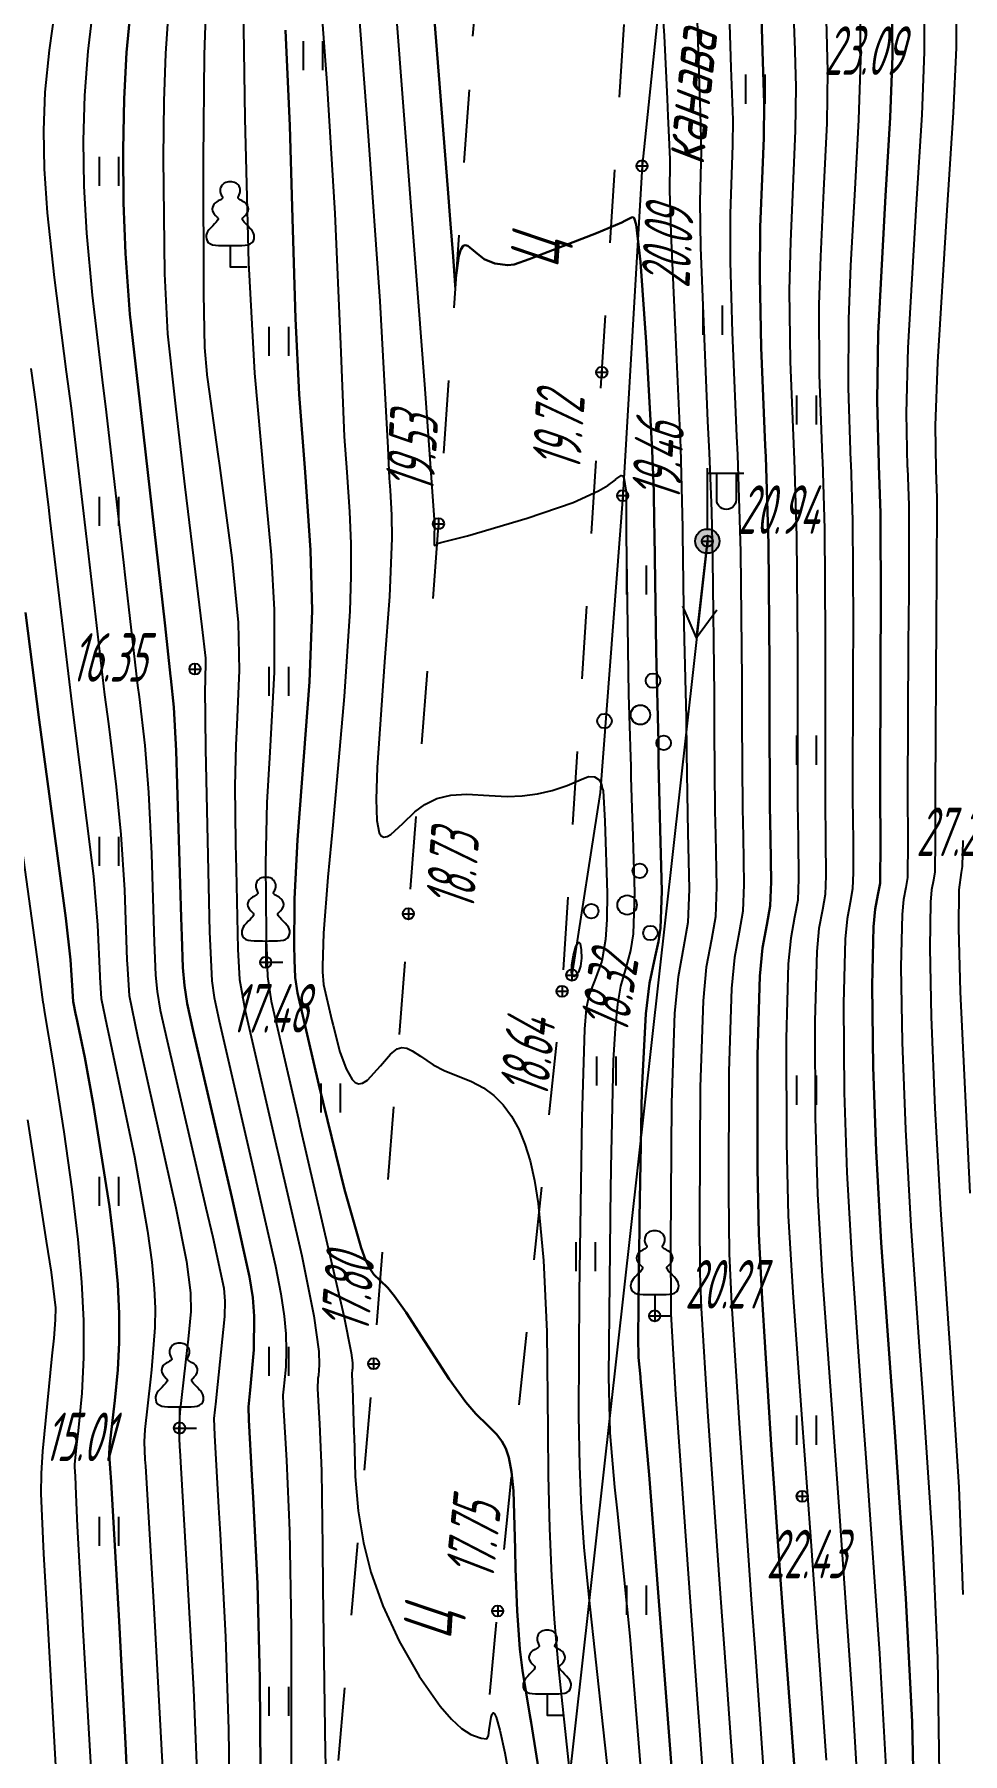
# Model space of a CAD drawing. Extents: x 1233805 to 1234355, y 654698 to 655114.
# Drawn here: x 1234215.23 to 1234234.34, y 654808.29 to 654843.69 of the extents above; entities that cross this region are included whole.
import ezdxf

# ---------------------------------------------------------------- set-up
doc = ezdxf.new("R2010")
doc.units = 0
doc.linetypes.add('ИИDash_15_15', pattern=[3, 1.5, -1.5])
for name, color, linetype, lineweight in [('ИИ_ГИДРОГРАФИЯ', 3, 'Continuous', 25), ('ИИ_ГОРИЗОНТАЛИ_ОСН', 32, 'Continuous', 25), ('ИИ_ГОРИЗОНТАЛИ_УТОЛЩ', 32, 'Continuous', 30), ('ИИ_ДОРОГИ_АД', 7, 'Continuous', 25), ('ИИ_ЛЭП_НН', 250, 'Continuous', 25), ('ИИ_ОТМЕТКИ', 7, 'Continuous', 25), ('ИИ_УГОДЬЯ', 7, 'Continuous', 25)]:
    doc.layers.add(name, color=color, linetype=linetype, lineweight=lineweight)
doc.styles.add('VNIPISIMPLEXCUR', font='simplex.shx', dxfattribs={"width": 0.8, "oblique": 15})
doc.styles.add('ГОСТ 2.304 КУРСИВ', font='cs_gost2304.shx', dxfattribs={"oblique": 15})

# ---------------------------------------------------------------- blocks, each defined once
blk = doc.blocks.new('ИИ05401')
at = {"color": 0, "linetype": 'Continuous', "lineweight": 25}
for points in [[(-0.4, 1.2), (-0.4, 0)], [(0.4, 1.2), (0.4, 0)]]:
    blk.add_lwpolyline(points, dxfattribs=at)
blk = doc.blocks.new('ИИ053881')
at = {"color": 0, "linetype": 'Continuous', "lineweight": 25}
blk.add_lwpolyline([(0, 0.875), (0.129, 0.876), (0.342, 0.878), (0.479, 0.882), (0.614, 0.891), (0.726, 0.907), (0.816, 0.94), (0.906, 1), (0.956, 1.071), (0.983, 1.151), (0.991, 1.231), (0.986, 1.295), (0.963, 1.379), (0.932, 1.445), (0.884, 1.516), (0.798, 1.61), (0.719, 1.692), (0.646, 1.766), (0.575, 1.842), (0.536, 1.889), (0.511, 1.929), (0.501, 1.967), (0.504, 1.992), (0.518, 2.017), (0.545, 2.049), (0.608, 2.115), (0.679, 2.198), (0.732, 2.29), (0.745, 2.372), (0.736, 2.444), (0.709, 2.515), (0.672, 2.575), (0.633, 2.617), (0.596, 2.646), (0.548, 2.678), (0.495, 2.709), (0.408, 2.76), (0.363, 2.789), (0.336, 2.812), (0.324, 2.831), (0.321, 2.846), (0.325, 2.865), (0.335, 2.89), (0.353, 2.928), (0.372, 2.968), (0.4, 3.034), (0.413, 3.103), (0.412, 3.19), (0.398, 3.247), (0.363, 3.319), (0.32, 3.377), (0.284, 3.414), (0.246, 3.444), (0.181, 3.476), (0.125, 3.489), (0.07, 3.496), (0, 3.5), (-0.07, 3.496), (-0.125, 3.489), (-0.181, 3.476), (-0.246, 3.444), (-0.284, 3.414), (-0.32, 3.377), (-0.363, 3.319), (-0.398, 3.247), (-0.412, 3.19), (-0.413, 3.103), (-0.4, 3.034), (-0.372, 2.968), (-0.353, 2.928), (-0.335, 2.89), (-0.325, 2.865), (-0.321, 2.846), (-0.324, 2.831), (-0.336, 2.812), (-0.363, 2.789), (-0.408, 2.76), (-0.495, 2.709), (-0.548, 2.678), (-0.596, 2.646), (-0.633, 2.617), (-0.672, 2.575), (-0.709, 2.515), (-0.736, 2.444), (-0.745, 2.372), (-0.732, 2.29), (-0.679, 2.198), (-0.608, 2.115), (-0.545, 2.049), (-0.518, 2.017), (-0.504, 1.992), (-0.501, 1.967), (-0.511, 1.929), (-0.536, 1.889), (-0.575, 1.842), (-0.646, 1.766), (-0.719, 1.692), (-0.798, 1.61), (-0.884, 1.516), (-0.932, 1.445), (-0.963, 1.379), (-0.986, 1.295), (-0.991, 1.231), (-0.983, 1.151), (-0.956, 1.071), (-0.906, 1), (-0.816, 0.94), (-0.726, 0.907), (-0.614, 0.891), (-0.479, 0.882), (-0.342, 0.878), (-0.129, 0.876)], close=True, dxfattribs=at)
blk.add_lwpolyline([(0, 0.875), (0, 0), (0.7, 0)], dxfattribs=at)
blk = doc.blocks.new('ИИ05394')
at = {"color": 0, "linetype": 'Continuous', "lineweight": 25}
for centre, radius in [((0.52, 1.407), 0.3), ((-1.479, -0.253), 0.3), ((0, 0), 0.4), ((0.958, -1.154), 0.3)]:
    blk.add_circle(centre, radius, dxfattribs=at)
blk = doc.blocks.new('ИИ0511013')
at = {"linetype": 'Continuous', "lineweight": 25}
h = blk.add_hatch(color=0, dxfattribs=at)
edge = h.paths.add_edge_path()
edge.add_arc((0, 0), 0.5, 0, 360)
at = {"color": 0, "linetype": 'Continuous', "lineweight": 25, "flags": 128}
for points in [[(0, 0.5), (0, 3)], [(0, 2.806), (1.5, 2.806)], [(1.184, 2.806), (1.184, 1.706), (1.174, 1.617), (1.144, 1.532), (1.096, 1.456), (1.033, 1.393), (0.957, 1.345), (0.873, 1.316), (0.784, 1.306), (0.695, 1.316), (0.61, 1.345), (0.534, 1.393), (0.471, 1.456), (0.423, 1.532), (0.394, 1.617), (0.384, 1.706), (0.384, 2.806)]]:
    blk.add_lwpolyline(points, dxfattribs=at)
at = {"color": 0, "linetype": 'Continuous', "lineweight": 25}
blk.add_circle((0, 0), 0.5, dxfattribs=at)
blk = doc.blocks.new('ИИ051144')
at = {"color": 0, "linetype": 'Continuous', "lineweight": 25, "flags": 128}
for points in [[(4, 0), (0, 0)], [(2.775, 0.707), (4, 0), (2.775, -0.707)]]:
    blk.add_lwpolyline(points, dxfattribs=at)
blk = doc.blocks.new('PICKET')
at = {"color": 0, "linetype": 'Continuous', "lineweight": 25}
for p, q in [((-0.23, 0), (0.23, 0)), ((0, 0.23), (0, -0.23))]:
    blk.add_line(p, q, dxfattribs=at)
blk.add_circle((0, 0), 0.23, dxfattribs=at)
at = {"color": 0, "linetype": 'Continuous', "style": 'VNIPISIMPLEXCUR', "oblique": 15, "width": 0.8}
blk.add_attdef('OTMETKA', (1.25, 0.3), '', height=2, dxfattribs=at)
at = {"color": 8, "linetype": 'Continuous', "style": 'VNIPISIMPLEXCUR', "oblique": 15, "width": 0.8, "flags": 1}
blk.add_attdef('NOMER', (1.25, -2.7), '', height=2, dxfattribs=at)

msp = doc.modelspace()

# ---------------------------------------------------------------- linework, layer by layer
at = {"layer": 'ИИ_ГИДРОГРАФИЯ', "elevation": 21.68, "flags": 128}
msp.add_lwpolyline([(1234229.153, 654856.846), (1234228.714, 654852.122), (1234228.343, 654846.737), (1234227.74, 654840.98), (1234227.342, 654834.192), (1234226.877, 654828.079), (1234226.296, 654824.32)], dxfattribs=at)
at = {"layer": 'ИИ_ГОРИЗОНТАЛИ_ОСН', "flags": 128}
for points, elevation in [([(1234222.433, 654847.307), (1234223.267, 654836.389), (1234223.463, 654833.692), (1234223.464, 654833.689), (1234223.464, 654833.662), (1234223.464, 654833.504), (1234223.461, 654833.43), (1234223.458, 654833.186), (1234223.47, 654833.162), (1234223.498, 654833.181), (1234223.529, 654833.205), (1234223.6, 654833.225), (1234224.149, 654833.362), (1234225.374, 654833.728), (1234226.319, 654834.053), (1234226.847, 654834.289), (1234227.035, 654834.4), (1234227.192, 654834.52), (1234227.201, 654834.528), (1234227.314, 654834.606), (1234227.342, 654834.6), (1234227.363, 654834.566), (1234227.414, 654834.266), (1234227.414, 654834.164), (1234227.415, 654833.385), (1234227.465, 654830.098), (1234227.501, 654828.806), (1234227.507, 654828.621), (1234227.513, 654828.397), (1234227.54, 654827.543), (1234227.546, 654827.396), (1234227.583, 654826.023), (1234227.556, 654825.171), (1234227.504, 654824.829), (1234227.405, 654824.47), (1234227.3, 654824.094), (1234227.234, 654823.723), (1234227.186, 654823.231), (1234227.149, 654822.561), (1234227.097, 654820.361), (1234227.096, 654820.266), (1234227.091, 654819.968), (1234227.047, 654816.056), (1234227.078, 654814.896), (1234227.176, 654813.777), (1234227.228, 654813.289), (1234227.49, 654810.713), (1234227.785, 654807.069)], 19.5), ([(1234221.697, 654846.941), (1234222.1, 654841.599), (1234222.341, 654838.194), (1234222.507, 654835.174), (1234222.536, 654834.55), (1234222.552, 654834.303), (1234222.581, 654833.787), (1234222.588, 654833.318), (1234222.539, 654832.114), (1234222.438, 654830.769), (1234222.284, 654828.595), (1234222.264, 654827.94), (1234222.278, 654827.504), (1234222.33, 654827.251), (1234222.371, 654827.187), (1234222.425, 654827.161), (1234222.489, 654827.172), (1234222.568, 654827.218), (1234222.813, 654827.443), (1234223.065, 654827.683), (1234223.265, 654827.834), (1234223.515, 654827.954), (1234223.804, 654828.022), (1234224.136, 654828.043), (1234224.593, 654828.021), (1234224.965, 654828.001), (1234225.275, 654828.012), (1234225.585, 654828.052), (1234225.893, 654828.123), (1234226.198, 654828.224), (1234226.484, 654828.348), (1234226.639, 654828.41), (1234226.76, 654828.404), (1234226.858, 654828.344), (1234226.891, 654828.288), (1234226.91, 654828.207), (1234226.914, 654828.187), (1234226.932, 654828.135), (1234226.938, 654828.124), (1234226.973, 654827.491), (1234227.02, 654826.007), (1234227.015, 654825.468), (1234226.991, 654825.056), (1234226.914, 654824.609), (1234226.767, 654824.218), (1234226.651, 654823.923), (1234226.593, 654823.633), (1234226.556, 654823.208), (1234226.504, 654821.395), (1234226.446, 654817.782), (1234226.434, 654815.256), (1234226.45, 654814.214), (1234226.485, 654813.347), (1234226.543, 654812.542), (1234226.645, 654811.507), (1234226.932, 654808.842), (1234227.09, 654807.395)], 19), ([(1234220.961, 654846.576), (1234221.248, 654842.687), (1234221.415, 654839.999), (1234221.528, 654837.313), (1234221.609, 654835.412), (1234221.66, 654834.676), (1234221.716, 654833.857), (1234221.741, 654833.205), (1234221.744, 654832.531), (1234221.724, 654831.813), (1234221.609, 654830.058), (1234221.371, 654827.41), (1234221.271, 654826.338), (1234221.18, 654825.184), (1234221.158, 654824.505), (1234221.159, 654824.482), (1234221.159, 654824.391), (1234221.18, 654824.125), (1234221.353, 654823.388), (1234221.378, 654823.284), (1234221.379, 654823.28), (1234221.52, 654822.744), (1234221.645, 654822.392), (1234221.772, 654822.17), (1234221.836, 654822.11), (1234221.901, 654822.083), (1234221.987, 654822.095), (1234222.085, 654822.157), (1234222.357, 654822.456), (1234222.559, 654822.691), (1234222.7, 654822.803), (1234222.795, 654822.831), (1234222.896, 654822.818), (1234223.009, 654822.764), (1234223.179, 654822.649), (1234223.442, 654822.471), (1234223.679, 654822.348), (1234223.906, 654822.259), (1234224.231, 654822.128), (1234224.474, 654821.997), (1234224.691, 654821.839), (1234224.881, 654821.65), (1234225.053, 654821.42), (1234225.203, 654821.151), (1234225.33, 654820.843), (1234225.437, 654820.495), (1234225.526, 654820.091), (1234225.602, 654819.616), (1234225.714, 654818.446), (1234225.778, 654816.986), (1234225.804, 654814.936), (1234225.811, 654814.021), (1234225.834, 654812.926), (1234225.873, 654811.947), (1234225.93, 654811.063), (1234226.016, 654810.101), (1234226.237, 654807.976)], 18.5), ([(1234228.824, 654845.726), (1234228.918, 654842.66), (1234228.94, 654842.085), (1234228.958, 654841.26), (1234228.951, 654841.052), (1234228.932, 654840.247), (1234228.944, 654839.301), (1234229.091, 654835.726), (1234229.122, 654835.074), (1234229.171, 654833.874), (1234229.193, 654832.876), (1234229.223, 654830.093), (1234229.226, 654829.356), (1234229.241, 654827.701), (1234229.253, 654827.21), (1234229.273, 654826.137), (1234229.251, 654825.518), (1234229.168, 654825.052), (1234229.062, 654824.486), (1234228.996, 654823.791), (1234228.937, 654822.011), (1234228.922, 654819.31), (1234228.932, 654818.177), (1234228.959, 654817.461), (1234229.089, 654815.34), (1234229.339, 654811.782), (1234229.479, 654809.807), (1234229.542, 654808.917), (1234229.989, 654802.771)], 21), ([(1234229.495, 654845.483), (1234229.57, 654843), (1234229.584, 654842.645), (1234229.608, 654841.931), (1234229.604, 654841.409), (1234229.588, 654841.001), (1234229.555, 654839.992), (1234229.554, 654839.005), (1234229.594, 654837.553), (1234229.687, 654835.415), (1234229.705, 654835.031), (1234229.77, 654833.035), (1234229.796, 654830.393), (1234229.797, 654829.557), (1234229.808, 654827.753), (1234229.821, 654827.171), (1234229.837, 654826.188), (1234229.816, 654825.634), (1234229.74, 654825.205), (1234229.642, 654824.684), (1234229.582, 654824.045), (1234229.527, 654822.339), (1234229.518, 654819.829), (1234229.538, 654818.584), (1234229.585, 654817.557), (1234229.745, 654814.995), (1234229.991, 654811.463), (1234230.074, 654810.288), (1234230.539, 654803.669)], 21.5), ([(1234215.776, 654845.126), (1234215.529, 654843.364), (1234215.446, 654842.498), (1234215.414, 654841.712), (1234215.429, 654840.92), (1234215.494, 654840.011), (1234215.637, 654838.682), (1234215.885, 654836.737), (1234215.982, 654835.993), (1234216.286, 654833.415), (1234216.319, 654833.124), (1234216.675, 654830.09), (1234216.752, 654829.495), (1234216.915, 654828.197), (1234217.01, 654827.217), (1234217.082, 654826.075), (1234217.135, 654824.631), (1234217.138, 654824.553), (1234217.18, 654823.903), (1234217.35, 654823.064), (1234217.559, 654822.136), (1234218.138, 654819.531), (1234218.359, 654818.428), (1234218.445, 654817.783), (1234218.448, 654817.394), (1234218.393, 654816.824), (1234218.374, 654816.657), (1234218.226, 654815.323), (1234218.2, 654814.979), (1234218.216, 654814.607), (1234218.221, 654814.531), (1234218.369, 654812.051), (1234218.503, 654809.61), (1234218.578, 654807.752)], 15), ([(1234216.53, 654845.03), (1234216.327, 654843.341), (1234216.262, 654842.428), (1234216.235, 654841.506), (1234216.247, 654840.565), (1234216.298, 654839.594), (1234216.415, 654838.316), (1234216.625, 654836.573), (1234216.709, 654835.907), (1234217.071, 654832.755), (1234217.092, 654832.56), (1234217.354, 654830.284), (1234217.384, 654830.051), (1234217.502, 654829.045), (1234217.578, 654828.079), (1234217.638, 654826.814), (1234217.696, 654824.99), (1234217.701, 654824.836), (1234217.721, 654824.318), (1234217.754, 654823.983), (1234217.821, 654823.602), (1234217.961, 654822.965), (1234218.76, 654819.528), (1234218.901, 654818.926), (1234219.127, 654817.875), (1234219.151, 654817.605), (1234219.141, 654817.294), (1234218.97, 654815.623), (1234218.962, 654815.552), (1234218.926, 654815.191), (1234218.934, 654814.85), (1234219.019, 654813.362), (1234219.052, 654812.809), (1234219.162, 654810.701), (1234219.223, 654808.791), (1234219.244, 654807.339)], 15.5), ([(1234230.836, 654844.997), (1234230.875, 654843.681), (1234230.88, 654843.574), (1234230.908, 654842.605), (1234230.897, 654841.708), (1234230.852, 654840.713), (1234230.795, 654839.425), (1234230.773, 654838.415), (1234230.791, 654836.956), (1234230.864, 654835.088), (1234230.871, 654834.943), (1234230.924, 654833.352), (1234230.941, 654830.991), (1234230.939, 654830), (1234230.942, 654827.858), (1234230.954, 654827.117), (1234230.963, 654826.303), (1234230.946, 654825.865), (1234230.883, 654825.511), (1234230.803, 654825.081), (1234230.753, 654824.553), (1234230.708, 654823.018), (1234230.712, 654820.866), (1234230.752, 654819.362), (1234230.843, 654817.784), (1234231.023, 654815.276), (1234231.207, 654812.76), (1234231.531, 654808.157)], 22.5), ([(1234218.023, 654844.724), (1234217.925, 654843.293), (1234217.893, 654842.312), (1234217.879, 654841.148), (1234217.907, 654838.76), (1234217.972, 654837.524), (1234218.112, 654836.22), (1234218.142, 654835.973), (1234218.329, 654834.373), (1234218.563, 654832.395), (1234218.677, 654831.494), (1234218.752, 654830.848), (1234218.744, 654830.331), (1234218.739, 654830.245), (1234218.75, 654828.97), (1234218.836, 654825.213), (1234218.882, 654824.201), (1234218.932, 654823.859), (1234219.032, 654823.377), (1234219.776, 654820.167), (1234219.798, 654820.073), (1234220.194, 654818.328), (1234220.302, 654817.762), (1234220.371, 654817.3), (1234220.404, 654816.938), (1234220.415, 654816.59), (1234220.405, 654816.259), (1234220.373, 654815.924), (1234220.365, 654815.86), (1234220.346, 654815.67), (1234220.349, 654815.484), (1234220.396, 654814.676), (1234220.416, 654814.325), (1234220.479, 654812.889), (1234220.514, 654810.87), (1234220.517, 654806.438)], 16.5), ([(1234218.768, 654844.489), (1234218.723, 654843.269), (1234218.701, 654841.109), (1234218.712, 654838.343), (1234218.734, 654837.242), (1234218.78, 654836.695), (1234218.782, 654836.682), (1234218.794, 654836.585), (1234219.004, 654835.048), (1234219.038, 654834.812), (1234219.295, 654832.914), (1234219.422, 654831.582), (1234219.448, 654830.589), (1234219.4, 654829.47), (1234219.376, 654829.055), (1234219.355, 654828.209), (1234219.37, 654827.047), (1234219.371, 654827.02), (1234219.381, 654826.502), (1234219.416, 654824.855), (1234219.449, 654824.233), (1234219.567, 654823.582), (1234220.226, 654820.733), (1234220.247, 654820.647), (1234220.733, 654818.543), (1234220.985, 654817.303), (1234221.082, 654816.57), (1234221.091, 654816.3), (1234221.075, 654816.075), (1234221.067, 654816.019), (1234221.057, 654815.801), (1234221.085, 654815.314), (1234221.099, 654815.082), (1234221.139, 654814.115), (1234221.164, 654812.552), (1234221.171, 654811.707), (1234221.214, 654808.309), (1234221.25, 654807.126)], 17), ([(1234228.139, 654844.47), (1234228.196, 654843.661), (1234228.257, 654842.361), (1234228.272, 654842.002), (1234228.301, 654841.421), (1234228.312, 654841.11), (1234228.31, 654841.038), (1234228.309, 654840.477), (1234228.334, 654839.596), (1234228.449, 654836.993), (1234228.531, 654835.182), (1234228.573, 654833.527), (1234228.573, 654833.412), (1234228.595, 654831.884), (1234228.611, 654831.23), (1234228.646, 654829.616), (1234228.654, 654828.898), (1234228.674, 654827.648), (1234228.685, 654827.258), (1234228.71, 654826.091), (1234228.686, 654825.403), (1234228.597, 654824.899), (1234228.482, 654824.287), (1234228.411, 654823.537), (1234228.347, 654821.689), (1234228.325, 654818.791), (1234228.331, 654817.392), (1234228.332, 654817.365), (1234228.333, 654817.349), (1234228.432, 654815.685), (1234228.721, 654811.611), (1234228.884, 654809.325), (1234228.93, 654808.683), (1234229.181, 654805.211)], 20.5), ([(1234219.524, 654844.28), (1234219.559, 654841.957), (1234219.636, 654838.984), (1234219.758, 654836.715), (1234219.952, 654834.576), (1234220.102, 654832.963), (1234220.166, 654831.839), (1234220.164, 654830.56), (1234220.077, 654828.91), (1234220.017, 654827.875), (1234219.985, 654826.616), (1234220.001, 654825.163), (1234220.004, 654825.029), (1234220.006, 654824.902), (1234220.031, 654824.291), (1234220.107, 654823.787), (1234220.664, 654821.352), (1234220.695, 654821.221), (1234221.6, 654817.306), (1234221.749, 654816.547), (1234221.777, 654816.339), (1234221.776, 654816.225), (1234221.77, 654816.19), (1234221.764, 654816.119), (1234221.775, 654815.936), (1234221.781, 654815.84), (1234221.809, 654814.881), (1234221.81, 654814.832), (1234221.834, 654813.996), (1234221.895, 654813.292), (1234222.002, 654812.635), (1234222.153, 654812.03), (1234222.402, 654811.335), (1234222.741, 654810.611), (1234223.154, 654809.89), (1234223.586, 654809.271), (1234223.815, 654809.004), (1234224.026, 654808.808), (1234224.218, 654808.684), (1234224.409, 654808.618), (1234224.411, 654808.618), (1234224.427, 654808.614), (1234224.543, 654808.599), (1234224.577, 654808.659), (1234224.594, 654808.781), (1234224.635, 654809.041), (1234224.656, 654809.109), (1234224.678, 654809.131), (1234224.704, 654809.11), (1234224.735, 654809.045), (1234224.814, 654808.774), (1234224.915, 654808.312), (1234225.291, 654806.209)], 17.5), ([(1234232.222, 654844.323), (1234232.236, 654843.17), (1234232.2, 654841.928), (1234232.122, 654840.5), (1234232.035, 654838.927), (1234231.993, 654837.825), (1234231.985, 654836.413), (1234232.035, 654834.903), (1234232.037, 654834.855), (1234232.077, 654833.67), (1234232.086, 654831.59), (1234232.081, 654830.505), (1234232.076, 654827.963), (1234232.085, 654827.087), (1234232.09, 654826.43), (1234232.076, 654826.097), (1234232.027, 654825.818), (1234231.963, 654825.478), (1234231.924, 654825.061), (1234231.89, 654823.734), (1234231.905, 654821.903), (1234231.96, 654820.258), (1234232.059, 654818.467), (1234232.249, 654815.775), (1234232.365, 654814.197), (1234232.629, 654810.353), (1234232.778, 654807.639)], 23.5), ([(1234233.549, 654844.304), (1234233.553, 654843.329), (1234233.499, 654842.028), (1234233.386, 654840.191), (1234233.212, 654837.235), (1234233.177, 654835.891), (1234233.203, 654834.775), (1234233.204, 654834.767), (1234233.231, 654833.987), (1234233.231, 654832.189), (1234233.224, 654831.146), (1234233.21, 654828.068), (1234233.214, 654827.079), (1234233.206, 654826.328), (1234233.17, 654826.124), (1234233.124, 654825.875), (1234233.095, 654825.569), (1234233.073, 654824.49), (1234233.099, 654822.941), (1234233.169, 654821.145), (1234233.276, 654819.151), (1234233.454, 654816.57), (1234233.523, 654815.634), (1234233.721, 654812.632), (1234233.825, 654810.26), (1234233.861, 654807.868)], 24.5), ([(1234234.212, 654844.295), (1234234.211, 654843.409), (1234234.149, 654842.077), (1234234.012, 654839.96), (1234233.822, 654836.94), (1234233.774, 654835.635), (1234233.787, 654834.723), (1234233.787, 654834.718), (1234233.808, 654834.146), (1234233.803, 654832.488), (1234233.797, 654831.604), (1234233.777, 654828.12), (1234233.779, 654827.083), (1234233.771, 654826.444), (1234233.742, 654826.277), (1234233.704, 654826.074), (1234233.681, 654825.823), (1234233.665, 654824.884), (1234233.696, 654823.459), (1234233.773, 654821.581), (1234233.884, 654819.492), (1234234.051, 654817.046), (1234234.102, 654816.352), (1234234.266, 654813.78), (1234234.348, 654811.571)], 25), ([(1234224.257, 654843.654), (1234224.289, 654844.034)], 20.5), ([(1234231.529, 654843.99), (1234231.558, 654842.93), (1234231.543, 654841.858), (1234231.478, 654840.473), (1234231.413, 654839.115), (1234231.383, 654838.12), (1234231.388, 654836.681), (1234231.45, 654834.985), (1234231.454, 654834.899), (1234231.5, 654833.511), (1234231.513, 654831.291), (1234231.51, 654830.242), (1234231.509, 654827.91), (1234231.519, 654827.099), (1234231.526, 654826.365), (1234231.511, 654825.981), (1234231.455, 654825.665), (1234231.383, 654825.28), (1234231.339, 654824.807), (1234231.299, 654823.371), (1234231.309, 654821.385), (1234231.356, 654819.811), (1234231.451, 654818.125), (1234231.64, 654815.48), (1234231.786, 654813.479), (1234232.081, 654809.234), (1234232.255, 654806.328)], 23), ([(1234215.156, 654836.81), (1234215.255, 654836.078), (1234215.517, 654833.944), (1234215.545, 654833.688), (1234215.996, 654829.897), (1234216.16, 654828.65), (1234216.443, 654826.355), (1234216.526, 654825.351), (1234216.573, 654824.309), (1234216.574, 654824.27), (1234216.603, 654823.839), (1234216.717, 654823.278), (1234216.766, 654823.054), (1234217.292, 654820.582), (1234217.559, 654819.047), (1234217.644, 654818.412), (1234217.695, 654817.87), (1234217.714, 654817.461), (1234217.711, 654817.069), (1234217.638, 654816.194), (1234217.616, 654816.001), (1234217.502, 654814.966), (1234217.486, 654814.714), (1234217.504, 654814.351), (1234217.513, 654814.21), (1234217.687, 654811.293), (1234217.932, 654806.712)], 14.5), ([(1234214.697, 654828.926), (1234215.275, 654824.698), (1234215.405, 654823.767), (1234215.413, 654823.706), (1234215.416, 654823.687), (1234215.428, 654823.605), (1234215.43, 654823.593), (1234215.612, 654822.493), (1234215.833, 654821.092), (1234216, 654819.913), (1234216.123, 654818.878), (1234216.201, 654818.001), (1234216.238, 654817.213), (1234216.238, 654816.447), (1234216.202, 654815.711), (1234216.128, 654814.936), (1234216.096, 654814.657), (1234216.052, 654814.252), (1234216.055, 654814.194), (1234216.067, 654814.007), (1234216.083, 654813.628), (1234216.111, 654812.973), (1234216.213, 654811.135), (1234216.222, 654810.965), (1234216.452, 654806.918)], 13.5), ([(1234234.343, 654827.095), (1234234.336, 654826.56), (1234234.313, 654826.431), (1234234.266, 654826.077), (1234234.257, 654825.286), (1234234.292, 654823.978), (1234234.492, 654819.834)], 25.5), ([(1234215.088, 654821.342), (1234215.47, 654818.845), (1234215.572, 654818.203), (1234215.663, 654817.471), (1234215.659, 654817.223), (1234215.625, 654816.847), (1234215.586, 654816.486), (1234215.393, 654814.521), (1234215.365, 654814.06), (1234215.359, 654813.649), (1234215.414, 654812.404), (1234215.495, 654811.008), (1234215.664, 654808.051)], 13)]:
    msp.add_lwpolyline(points, dxfattribs=dict(at, elevation=elevation))
at = {"layer": 'ИИ_ГОРИЗОНТАЛИ_ОСН', "elevation": 18.5, "flags": 128}
msp.add_lwpolyline([(1234226.427, 654824.995), (1234226.447, 654824.995), (1234226.465, 654824.969), (1234226.49, 654824.844), (1234226.493, 654824.668), (1234226.473, 654824.507), (1234226.43, 654824.383), (1234226.37, 654824.306), (1234226.341, 654824.295), (1234226.317, 654824.305), (1234226.29, 654824.381), (1234226.295, 654824.531), (1234226.33, 654824.733), (1234226.38, 654824.91), (1234226.427, 654824.995)], close=True, dxfattribs=at)
at = {"layer": 'ИИ_ГОРИЗОНТАЛИ_УТОЛЩ', "flags": 128}
for points, elevation in [([(1234223.077, 654848.922), (1234223.739, 654840.509), (1234223.796, 654839.784), (1234223.849, 654839.115), (1234223.888, 654838.621), (1234223.889, 654838.601), (1234223.895, 654838.529), (1234223.895, 654838.528)], 20), ([(1234230.166, 654845.24), (1234230.223, 654843.34), (1234230.231, 654843.131), (1234230.258, 654842.273), (1234230.25, 654841.559), (1234230.222, 654840.888), (1234230.176, 654839.718), (1234230.163, 654838.71), (1234230.193, 654837.244), (1234230.277, 654835.222), (1234230.288, 654834.987), (1234230.347, 654833.194), (1234230.368, 654830.692), (1234230.368, 654829.772), (1234230.375, 654827.806), (1234230.387, 654827.141), (1234230.4, 654826.244), (1234230.381, 654825.75), (1234230.312, 654825.358), (1234230.222, 654824.883), (1234230.167, 654824.299), (1234230.117, 654822.675), (1234230.115, 654820.347), (1234230.144, 654818.988), (1234230.211, 654817.653), (1234230.402, 654814.65), (1234230.595, 654811.873), (1234230.965, 654806.868)], 22), ([(1234217.278, 654844.894), (1234217.126, 654843.317), (1234217.078, 654842.363), (1234217.057, 654841.312), (1234217.066, 654840.22), (1234217.103, 654839.177), (1234217.194, 654837.928), (1234217.371, 654836.365), (1234217.437, 654835.822), (1234217.865, 654831.997), (1234217.918, 654831.509), (1234218.033, 654830.477), (1234218.039, 654830.425), (1234218.098, 654829.838), (1234218.145, 654828.941), (1234218.253, 654825.509), (1234218.264, 654825.119), (1234218.286, 654824.48), (1234218.317, 654824.104), (1234218.376, 654823.734), (1234218.496, 654823.171), (1234219.291, 654819.751), (1234219.35, 654819.499), (1234219.657, 654818.109), (1234219.724, 654817.683), (1234219.756, 654817.297), (1234219.748, 654816.609), (1234219.672, 654815.774), (1234219.664, 654815.706), (1234219.636, 654815.43), (1234219.642, 654815.167), (1234219.707, 654814.025), (1234219.734, 654813.567), (1234219.82, 654811.795), (1234219.869, 654809.831), (1234219.884, 654807.953)], 16), ([(1234232.885, 654844.314), (1234232.895, 654843.249), (1234232.85, 654841.978), (1234232.755, 654840.361), (1234232.602, 654837.53), (1234232.581, 654836.151), (1234232.619, 654834.835), (1234232.62, 654834.811), (1234232.654, 654833.828), (1234232.658, 654831.889), (1234232.652, 654830.799), (1234232.643, 654828.015), (1234232.65, 654827.08), (1234232.641, 654826.213), (1234232.598, 654825.971), (1234232.543, 654825.677), (1234232.51, 654825.315), (1234232.481, 654824.107), (1234232.502, 654822.422), (1234232.565, 654820.703), (1234232.667, 654818.809), (1234232.854, 654816.143), (1234232.944, 654814.915), (1234233.175, 654811.488), (1234233.302, 654808.949), (1234233.353, 654806.698)], 24), ([(1234220.397, 654843.776), (1234220.489, 654841.804), (1234220.538, 654840.132), (1234220.608, 654837.837), (1234220.682, 654836.273), (1234220.801, 654834.677), (1234220.917, 654833.069), (1234220.945, 654831.826), (1234220.89, 654830.357), (1234220.736, 654828.276), (1234220.644, 654827.106), (1234220.582, 654825.891), (1234220.58, 654824.819), (1234220.581, 654824.755), (1234220.583, 654824.638), (1234220.597, 654824.268), (1234220.643, 654823.956), (1234221.083, 654822.063), (1234221.615, 654819.906), (1234221.956, 654818.708), (1234222.047, 654818.46), (1234222.133, 654818.283), (1234222.221, 654818.159), (1234222.347, 654818.034), (1234222.504, 654817.881), (1234222.646, 654817.712), (1234222.884, 654817.373), (1234223.268, 654816.777), (1234223.771, 654815.999), (1234224.112, 654815.526), (1234224.316, 654815.289), (1234224.562, 654815.045), (1234224.741, 654814.868), (1234224.851, 654814.728), (1234224.935, 654814.573), (1234224.997, 654814.39), (1234225.053, 654814.096), (1234225.093, 654813.704), (1234225.129, 654812.502), (1234225.135, 654812.096), (1234225.167, 654811.233), (1234225.227, 654810.444), (1234225.282, 654810.003), (1234225.43, 654809.085), (1234225.455, 654808.932), (1234226.142, 654804.605)], 18), ([(1234223.892, 654838.486), (1234223.909, 654838.678), (1234223.968, 654839.129), (1234224.007, 654839.261), (1234224.054, 654839.332), (1234224.097, 654839.347), (1234224.15, 654839.333), (1234224.313, 654839.206), (1234224.49, 654839.062), (1234224.706, 654838.969), (1234224.975, 654838.936), (1234225.105, 654838.95), (1234225.414, 654839.063), (1234225.414, 654839.063), (1234225.414, 654839.063), (1234226.802, 654839.597), (1234227.324, 654839.816), (1234227.383, 654839.846), (1234227.525, 654839.917), (1234227.557, 654839.923), (1234227.58, 654839.905), (1234227.622, 654839.774), (1234227.711, 654839.004), (1234227.825, 654837.348), (1234227.949, 654835.119), (1234227.984, 654834.279), (1234227.993, 654833.645), (1234227.994, 654833.399), (1234228.03, 654830.991), (1234228.058, 654829.894), (1234228.077, 654829.118), (1234228.083, 654828.686), (1234228.107, 654827.596), (1234228.116, 654827.319), (1234228.147, 654826.052), (1234228.121, 654825.287), (1234228.082, 654825.014), (1234228.011, 654824.703), (1234227.893, 654824.153), (1234227.818, 654823.523), (1234227.739, 654821.951), (1234227.689, 654819.32), (1234227.687, 654819.137), (1234227.673, 654818.122), (1234227.659, 654816.857), (1234227.67, 654816.446), (1234227.706, 654816.048), (1234227.71, 654816.015), (1234227.89, 654814.032), (1234228.319, 654808.388), (1234228.366, 654807.738)], 20), ([(1234215.047, 654831.789), (1234215.328, 654829.574), (1234215.602, 654827.547), (1234215.876, 654825.493), (1234215.969, 654824.635), (1234216.011, 654824.003), (1234216.011, 654823.987), (1234216.027, 654823.774), (1234216.083, 654823.493), (1234216.088, 654823.474), (1234216.264, 654822.623), (1234216.446, 654821.633), (1234216.772, 654819.557), (1234216.879, 654818.691), (1234216.946, 654817.958), (1234216.975, 654817.347), (1234216.974, 654816.759), (1234216.945, 654816.195), (1234216.883, 654815.565), (1234216.856, 654815.333), (1234216.777, 654814.609), (1234216.771, 654814.458), (1234216.788, 654814.162), (1234216.806, 654813.889), (1234216.972, 654811.019), (1234217.103, 654808.505), (1234217.141, 654807.761)], 14)]:
    msp.add_lwpolyline(points, dxfattribs=dict(at, elevation=elevation))
at = {"layer": 'ИИ_ДОРОГИ_АД', "linetype": 'ИИDash_15_15', "flags": 128}
for points in [[(1234220.863, 654901.437), (1234221.096, 654898.773), (1234221.518, 654896.529), (1234222.987, 654889.058), (1234221.8, 654887.144), (1234224.533, 654872.757), (1234225.398, 654871.29), (1234225.9, 654865.639), (1234224.988, 654854.039), (1234223.549, 654833.613), (1234222.214, 654816.32), (1234220.872, 654801.349), (1234218.967, 654787.55), (1234216.644, 654771.3), (1234212.47, 654757.246), (1234207.671, 654743.556), (1234206.578, 654741.423), (1234205.97, 654740.262), (1234204.615, 654740.488), (1234204.978, 654743.309), (1234205.551, 654746.133), (1234204.405, 654748.021), (1234202.9, 654749.07), (1234202.418, 654750.982)], [(1234204.633, 654725.364), (1234205.33, 654727.179), (1234209.72, 654739.854), (1234214.061, 654751.783), (1234220.686, 654773.379), (1234222.108, 654788.456), (1234223.692, 654798.595), (1234223.781, 654800.56), (1234224.768, 654811.23), (1234226.095, 654823.988), (1234228.587, 654862.845), (1234228.532, 654864.461), (1234228.354, 654877.978), (1234226.599, 654889.68), (1234225.273, 654897.871), (1234226.746, 654899.093), (1234227.715, 654899.282)]]:
    msp.add_lwpolyline(points, dxfattribs=at)
at = {"layer": 'ИИ_ЛЭП_НН', "flags": 128}
msp.add_lwpolyline([(1234229.086, 654833.254), (1234224.063, 654788.287)], dxfattribs=at)

# ---------------------------------------------------------------- block references
at = {"layer": 'ИИ_ЛЭП_НН', "xscale": 0.5, "yscale": 0.5, "zscale": 0.5}
msp.add_blockref('ИИ0511013', (1234229.086, 654833.254), dxfattribs=at)
at = {"layer": 'ИИ_ЛЭП_НН', "xscale": 0.4999999999999997, "yscale": 0.4999999999999997, "zscale": 0.4999999999999997, "rotation": 263.6261344190392}
msp.add_blockref('ИИ051144', (1234229.086, 654833.254), dxfattribs=at)
at = {"layer": 'ИИ_ОТМЕТКИ'}
ref = msp.add_blockref('PICKET', (1234231.649, 654844.465, 23.092), dxfattribs=dict(at, xscale=0.5, yscale=0.5, zscale=0.5))
ref.add_attrib('OTMETKA', '23.09', (1234231.487, 654842.854, 23.092), dxfattribs={"layer": '0', "color": 0, "linetype": 'Continuous', "height": 1, "style": 'ГОСТ 2.304 КУРСИВ', "oblique": 15, "width": 0.65})
ref = msp.add_blockref('PICKET', (1234227.74, 654840.98, 20.092), dxfattribs=dict(at, xscale=0.5, yscale=0.5, zscale=0.5))
ref.add_attrib('OTMETKA', '20.09', (1234228.714, 654838.456, 20.092), dxfattribs={"layer": '0', "color": 0, "linetype": 'Continuous', "height": 1, "rotation": 86.6449, "style": 'ГОСТ 2.304 КУРСИВ', "oblique": 15, "width": 0.65})
ref = msp.add_blockref('PICKET', (1234226.912, 654836.731, 19.716), dxfattribs=dict(at, xscale=0.5, yscale=0.5, zscale=0.5))
ref.add_attrib('OTMETKA', '19.72', (1234226.467, 654834.696, 19.716), dxfattribs={"layer": '0', "color": 0, "linetype": 'Continuous', "height": 1, "rotation": 86.331, "style": 'ГОСТ 2.304 КУРСИВ', "oblique": 15, "width": 0.65})
ref = msp.add_blockref('PICKET', (1234223.549, 654833.613, 19.534), dxfattribs=dict(at, xscale=0.5, yscale=0.5, zscale=0.5))
ref.add_attrib('OTMETKA', '19.53', (1234223.443, 654834.247, 19.534), dxfattribs={"layer": '0', "color": 0, "linetype": 'Continuous', "height": 1, "rotation": 85.9696, "style": 'ГОСТ 2.304 КУРСИВ', "oblique": 15, "width": 0.65})
ref = msp.add_blockref('PICKET', (1234227.342, 654834.192, 19.46), dxfattribs=dict(at, xscale=0.5, yscale=0.5, zscale=0.5))
ref.add_attrib('OTMETKA', '19.46', (1234228.519, 654834.076, 19.46), dxfattribs={"layer": '0', "color": 0, "linetype": 'Continuous', "height": 1, "rotation": 86.6449, "style": 'ГОСТ 2.304 КУРСИВ', "oblique": 15, "width": 0.65})
ref = msp.add_blockref('PICKET', (1234229.086, 654833.254, 20.937), dxfattribs=dict(at, xscale=0.5, yscale=0.5, zscale=0.5))
ref.add_attrib('OTMETKA', '20.94', (1234229.711, 654833.404, 20.937), dxfattribs={"layer": '0', "color": 0, "linetype": 'Continuous', "height": 1, "style": 'ГОСТ 2.304 КУРСИВ', "oblique": 15, "width": 0.65})
ref = msp.add_blockref('PICKET', (1234218.534, 654830.621, 16.352), dxfattribs=dict(at, xscale=0.5, yscale=0.5, zscale=0.5))
ref.add_attrib('OTMETKA', '16.35', (1234215.979, 654830.361, 16.352), dxfattribs={"layer": '0', "color": 0, "linetype": 'Continuous', "height": 1, "style": 'ГОСТ 2.304 КУРСИВ', "oblique": 15, "width": 0.65})
ref = msp.add_blockref('PICKET', (1234222.929, 654825.583, 18.727), dxfattribs=dict(at, xscale=0.5, yscale=0.5, zscale=0.5))
ref.add_attrib('OTMETKA', '18.73', (1234224.276, 654825.656, 18.727), dxfattribs={"layer": '0', "color": 0, "linetype": 'Continuous', "height": 1, "rotation": 85.585, "style": 'ГОСТ 2.304 КУРСИВ', "oblique": 15, "width": 0.65})
ref = msp.add_blockref('PICKET', (1234236.315, 654826.965, 27.207), dxfattribs=dict(at, xscale=0.5, yscale=0.5, zscale=0.5))
ref.add_attrib('OTMETKA', '27.21', (1234233.386, 654826.771, 27.207), dxfattribs={"layer": '0', "color": 0, "linetype": 'Continuous', "height": 1, "style": 'ГОСТ 2.304 КУРСИВ', "oblique": 15, "width": 0.65})
ref = msp.add_blockref('PICKET', (1234219.992, 654824.585, 17.483), dxfattribs=dict(at, xscale=0.5, yscale=0.5, zscale=0.5))
ref.add_attrib('OTMETKA', '17.48', (1234219.277, 654823.137, 17.483), dxfattribs={"layer": '0', "color": 0, "linetype": 'Continuous', "height": 1, "style": 'ГОСТ 2.304 КУРСИВ', "oblique": 15, "width": 0.65})
ref = msp.add_blockref('PICKET', (1234226.296, 654824.32, 18.318), dxfattribs=dict(at, xscale=0.5, yscale=0.5, zscale=0.5))
ref.add_attrib('OTMETKA', '18.32', (1234227.439, 654823.103, 18.318), dxfattribs={"layer": '0', "color": 0, "linetype": 'Continuous', "height": 1, "rotation": 81.2155, "style": 'ГОСТ 2.304 КУРСИВ', "oblique": 15, "width": 0.65})
ref = msp.add_blockref('PICKET', (1234226.095, 654823.988, 18.642), dxfattribs=dict(at, xscale=0.5, yscale=0.5, zscale=0.5))
ref.add_attrib('OTMETKA', '18.64', (1234225.795, 654821.787, 18.642), dxfattribs={"layer": '0', "color": 0, "linetype": 'Continuous', "height": 1, "rotation": 84.0597, "style": 'ГОСТ 2.304 КУРСИВ', "oblique": 15, "width": 0.65})
ref = msp.add_blockref('PICKET', (1234222.214, 654816.32, 17.797), dxfattribs=dict(at, xscale=0.5, yscale=0.5, zscale=0.5))
ref.add_attrib('OTMETKA', '17.80', (1234222.113, 654816.955, 17.797), dxfattribs={"layer": '0', "color": 0, "linetype": 'Continuous', "height": 1, "rotation": 85.585, "style": 'ГОСТ 2.304 КУРСИВ', "oblique": 15, "width": 0.65})
ref = msp.add_blockref('PICKET', (1234228.001, 654817.306, 20.268), dxfattribs=dict(at, xscale=0.5, yscale=0.5, zscale=0.5))
ref.add_attrib('OTMETKA', '20.27', (1234228.626, 654817.456, 20.268), dxfattribs={"layer": '0', "color": 0, "linetype": 'Continuous', "height": 1, "style": 'ГОСТ 2.304 КУРСИВ', "oblique": 15, "width": 0.65})
ref = msp.add_blockref('PICKET', (1234218.217, 654814.994, 15.014), dxfattribs=dict(at, xscale=0.5, yscale=0.5, zscale=0.5))
ref.add_attrib('OTMETKA', '15.01', (1234215.427, 654814.315, 15.014), dxfattribs={"layer": '0', "color": 0, "linetype": 'Continuous', "height": 1, "style": 'ГОСТ 2.304 КУРСИВ', "oblique": 15, "width": 0.65})
ref = msp.add_blockref('PICKET', (1234224.768, 654811.23, 17.746), dxfattribs=dict(at, xscale=0.5, yscale=0.5, zscale=0.5))
ref.add_attrib('OTMETKA', '17.75', (1234224.683, 654811.867, 17.746), dxfattribs={"layer": '0', "color": 0, "linetype": 'Continuous', "height": 1, "rotation": 84.0597, "style": 'ГОСТ 2.304 КУРСИВ', "oblique": 15, "width": 0.65})
ref = msp.add_blockref('PICKET', (1234231.039, 654813.591, 22.435), dxfattribs=dict(at, xscale=0.5, yscale=0.5, zscale=0.5))
ref.add_attrib('OTMETKA', '22.43', (1234230.3, 654811.902, 22.435), dxfattribs={"layer": '0', "color": 0, "linetype": 'Continuous', "height": 1, "style": 'ГОСТ 2.304 КУРСИВ', "oblique": 15, "width": 0.65})
at = {"layer": 'ИИ_УГОДЬЯ', "xscale": 0.5, "yscale": 0.5, "zscale": 0.5}
for name, p in [('ИИ05401', (1234220.964, 654842.949)), ('ИИ05401', (1234230.072, 654842.26)), ('ИИ05401', (1234216.759, 654840.568)), ('ИИ053881', (1234219.261, 654838.903, -11.67)), ('ИИ05401', (1234229.19, 654837.503)), ('ИИ05401', (1234220.259, 654837.068)), ('ИИ05401', (1234231.123, 654835.653)), ('ИИ05401', (1234216.759, 654833.568)), ('ИИ05401', (1234227.623, 654832.153)), ('ИИ05401', (1234220.259, 654830.068)), ('ИИ05394', (1234227.707, 654829.679, -11.67)), ('ИИ05401', (1234231.123, 654828.653)), ('ИИ05401', (1234216.759, 654826.568)), ('ИИ05394', (1234227.434, 654825.764, -11.67)), ('ИИ053881', (1234219.992, 654824.585, -11.67)), ('ИИ05401', (1234227.002, 654822.046)), ('ИИ05401', (1234231.123, 654821.653)), ('ИИ05401', (1234221.324, 654821.491)), ('ИИ05401', (1234216.759, 654819.568)), ('ИИ053881', (1234228.001, 654817.306, -11.67)), ('ИИ05401', (1234226.575, 654818.223)), ('ИИ053881', (1234218.217, 654814.994, -11.67)), ('ИИ05401', (1234220.259, 654816.068)), ('ИИ05401', (1234231.123, 654814.653)), ('ИИ05401', (1234216.759, 654812.568)), ('ИИ05401', (1234227.623, 654811.153)), ('ИИ053881', (1234225.785, 654809.084, -11.67)), ('ИИ05401', (1234220.259, 654809.068))]:
    msp.add_blockref(name, p, dxfattribs=at)

# ---------------------------------------------------------------- texts
at = {"layer": 'ИИ_ГИДРОГРАФИЯ', "color": 7, "style": 'ГОСТ 2.304 КУРСИВ', "oblique": 15, "width": 0.8}
msp.add_text('канава', height=1, rotation=84.0202, dxfattribs=at).set_placement((1234229.007, 654840.982))
at = {"layer": 'ИИ_ДОРОГИ_АД', "style": 'ГОСТ 2.304 КУРСИВ', "oblique": 15, "width": 0.8}
for p in [(1234226.014, 654838.87), (1234223.808, 654810.634)]:
    msp.add_text('Ц', height=1, rotation=86.331, dxfattribs=at).set_placement(p)

doc.saveas('drawing.dxf')
